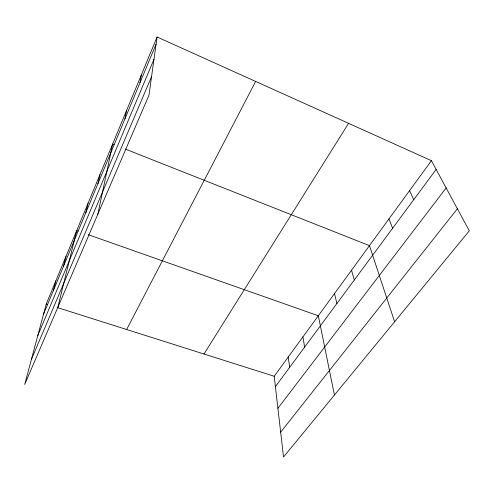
<?xml version="1.0" encoding="UTF-8"?>
<svg xmlns="http://www.w3.org/2000/svg" width="494" height="494" viewBox="0 0 494 494"><rect width="100%" height="100%" fill="white"/><g stroke="black" fill="none" stroke-linecap="round" stroke-linejoin="round"><path stroke-width="0.74" d="M157.08 37.007L148.978 95.206L24.7 384.443L46.238 304.032L157.08 37.007L431.423 160.674L469.3 230.84L283.531 456.993L274.201 376.255L431.423 160.674M139.987 82.757L141.296 75.032M124.926 118.893L126.513 110.637M97.874 214.149L112.644 144.057L114.058 144.619M97.936 183.651L99.973 174.586M85.795 212.766L88.012 203.392M57.817 307.373L76.712 230.624L78.163 231.136M63.504 266.26L66.011 256.398M53.241 290.88L55.865 280.833M43.503 314.233L156.092 44.12M37.76 335.673L153.974 59.317M31.388 359.478L151.572 76.601M126.655 329.51L255.645 81.436M203.985 354.013L348.579 123.327M275.399 386.617L436.146 169.417M277.9 408.285L446.15 187.948M280.66 432.157L457.376 208.752M46.238 304.032L47.696 304.495M57.193 307.509L274.201 376.255M88.346 234.724L318.321 315.759L334.419 395.039M125.39 149.102L369.463 245.629L394.601 321.779M409.575 190.628L413.725 199.712M388.957 218.904L392.594 228.265M351.537 270.212L354.297 280.012M334.512 293.56L336.896 303.52M302.908 336.889L304.65 347.097M288.218 357.032L289.675 367.326"/></g></svg>
